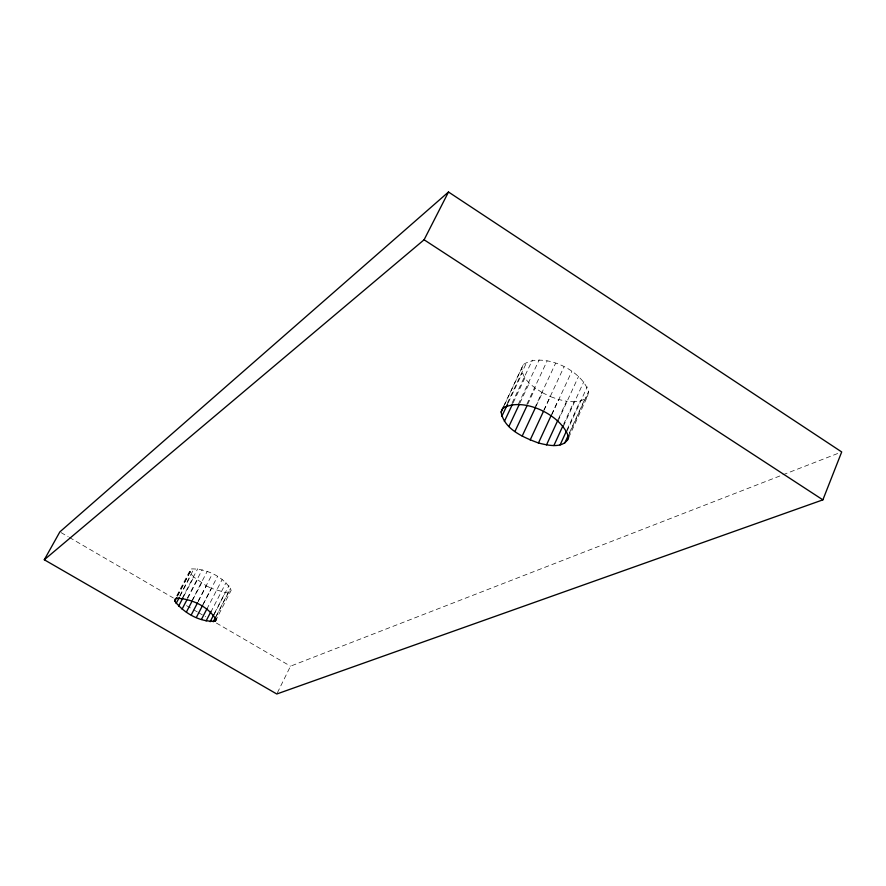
<?xml version="1.0" encoding="UTF-8"?>
<svg xmlns="http://www.w3.org/2000/svg" width="886" height="886" viewBox="0 0 886 886"><rect width="100%" height="100%" fill="white"/><g stroke="black" fill="none" stroke-linecap="round" stroke-linejoin="round"><path stroke-width="0.66" stroke-dasharray="4.43 3.32" d="M177.388 596.311L190.169 571.957L190.224 570.108L191.564 568.912C206.383 568.602 224.224 576.897 231.191 590.242L216.062 619.691M568.646 437.662L587.695 395.865L588.503 391.734C582.058 369.994 543.14 351.41 523.393 364.511L504.333 404.769M504.677 404.559L523.393 364.511M569.333 433.032L584.838 399.032L587.695 395.865M568.258 436.145L588.503 391.734M563.618 424.305L573.918 401.801L580.142 401.048L584.838 399.032M563.385 426.288L583.83 381.644M566.962 429.909L580.142 401.048M566.852 431.438L587.197 386.894M558.545 418.713L566.575 401.269L573.918 401.801M558.047 421.038L578.591 376.328M551.657 414.404L558.545 399.486L566.575 401.269M551.756 414.781L571.835 371.289M543.816 410.329L563.972 366.87M543.993 410.229L550.317 396.574L558.545 399.486M534.734 407.992L555.544 363.36M536.041 406.342L542.398 392.708C533.527 387.116 522.341 379.917 521.843 368.31M527.702 404.237L535.244 388.123M518.31 404.293L539.197 359.893M519.96 402.931L529.285 383.084M526.816 404.271L547.105 360.979M512.042 403.163L532.342 360.148M513.171 402.742L524.9 377.89M507.279 403.363L526.971 361.732M508.221 402.765L522.363 372.862M277.384 692.786L290.497 666.183L840.415 452.447M210.746 612.281L226.03 582.667M214.534 613.212L225.188 592.512L230.371 591.715L231.191 590.242M213.725 615.15L228.953 585.58M216.405 615.67L228.333 592.49M215.531 617.664L230.703 588.16M206.781 609.258L222.109 579.621M198.165 601.151L212.352 573.873M198.176 601.594L206.349 585.856L193.812 577.085L190.169 571.957M202.695 605.094L217.447 576.62M203.271 604.108L211.433 588.359L225.188 592.512M187.766 598.216L197.257 580.053M191.697 601.173L207.136 571.548M192.694 599.977L201.532 583.032M179.902 595.547L194.112 568.447M179.924 596.2L191.398 574.327M182.261 598.272L197.711 568.757M183.657 596.488L193.812 577.085M187.311 598.205L202.152 569.809M176.768 595.746L190.224 570.108M177.433 595.835L191.564 568.912M542.398 392.708L550.317 396.574M206.349 585.856L211.433 588.359M61.045 532.597L68.222 536.772M69.418 537.47L173.379 597.995M186.525 605.647L192.506 609.125M193.702 609.823L197.279 611.916M198.475 612.614L205.652 616.789M216.405 623.046L290.497 666.183"/><path stroke-width="1.33" d="M174.83 601.184L174.841 599.412L176.148 598.283C191.033 598.404 208.62 606.545 216.062 619.691L215.287 621.086C200.269 622.47 183.79 613.034 174.83 601.184L176.746 597.529M567.527 440.12L568.258 436.145C560.96 414.825 522.74 396.286 502.606 408.424L501.122 412.056C504.079 429.422 523.692 437.485 538.455 442.989C547.958 445.359 563.729 449.235 568.646 437.662M822.872 499.859L841.7 451.949L448.493 192.007L59.849 531.899L44.3 559.764L276.786 693.993L822.872 499.859L424.095 239.774L44.3 559.764M564.736 443.111L568.181 435.558M553.883 445.558L563.042 425.557M560.085 444.96L566.387 431.161M546.518 444.883L557.981 419.964M538.455 442.989L551.081 415.645M530.171 439.999L543.417 411.469M522.175 436.089L535.465 407.582M514.932 431.504L527.115 405.478M508.874 426.498L519.373 404.171M504.378 421.393L512.595 403.994M501.122 412.056L504.079 405.81M501.742 416.475L507.634 404.016M424.095 239.774L448.493 192.007M215.287 621.086L216.538 618.638M206.106 620.942L211.123 611.229M210.148 621.728L213.903 614.419M213.271 621.773L215.774 616.9M201.421 619.48L207.069 608.571M191.254 614.917L197.545 602.812M196.371 617.431L202.639 605.315M182.073 609.125L187.134 599.434M186.392 612.082L192.063 601.195M176.104 603.499L179.293 597.419M178.573 606.201L183.014 597.707"/></g></svg>
